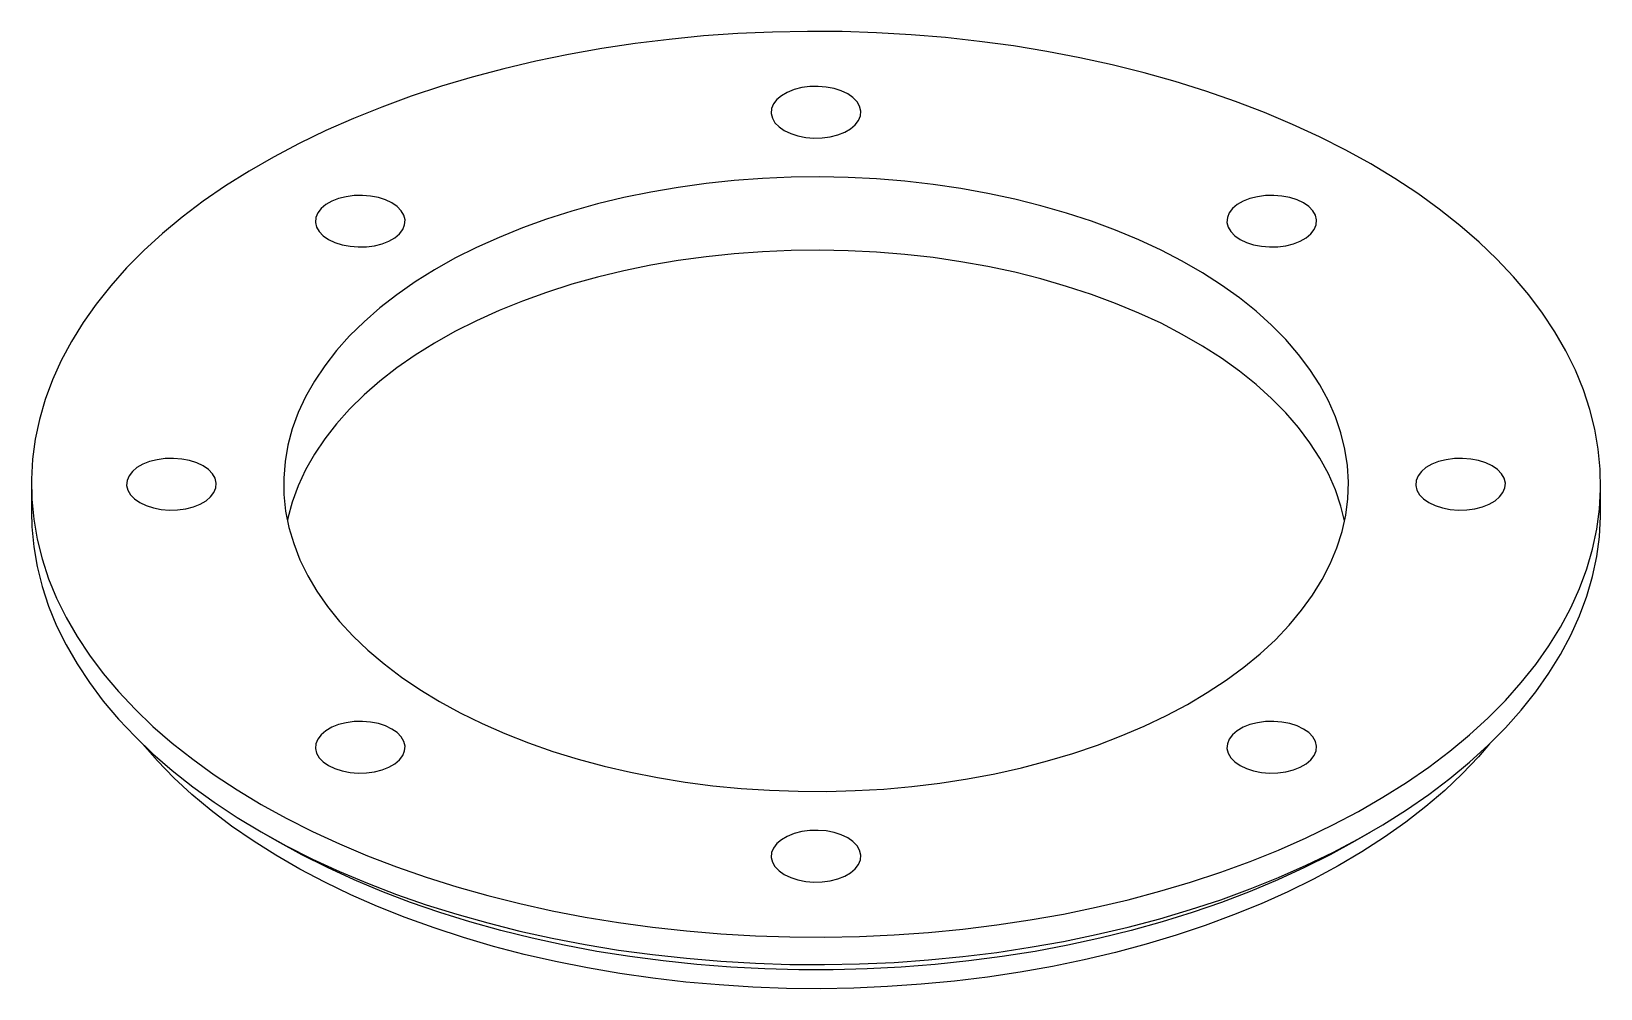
# Paper-space layout '_Isometric' of a CAD drawing. Header units: millimetres. Extents: x -70 to 70, y -38 to 47.
import ezdxf

# ---------------------------------------------------------------- set-up
doc = ezdxf.new("R2010")
doc.units = ezdxf.units.MM

psp = doc.layouts.new('_Isometric')

# ---------------------------------------------------------------- linework, layer by layer
at = {"color": 7, "linetype": 'Continuous', "lineweight": 25}
for p, q in [((-70, 6.53), (-70, 4.08)), ((70, 4.08), (70, 6.53)), ((-49.51, -24.49), (-48.09, -25.3)), ((48.09, -25.3), (49.51, -24.49))]:
    psp.add_line(p, q, dxfattribs=at)
at = {"color": 7, "linetype": 'Continuous', "lineweight": 25, "flags": 128}
for points in [[(-49.5, -22.04), (-47.26, -23.28), (-44.93, -24.46), (-42.51, -25.57), (-40.01, -26.63), (-37.43, -27.62), (-34.78, -28.54), (-32.05, -29.39), (-29.27, -30.18), (-26.43, -30.89), (-23.54, -31.53), (-20.6, -32.09), (-17.62, -32.58), (-14.6, -32.99), (-11.56, -33.32), (-8.5, -33.58), (-5.41, -33.76), (-2.32, -33.86), (0.77, -33.88), (3.87, -33.82), (6.96, -33.68), (10.03, -33.46), (13.09, -33.17), (16.12, -32.79), (19.11, -32.34), (22.07, -31.82), (24.99, -31.22), (27.86, -30.54), (30.67, -29.79), (33.42, -28.97), (36.11, -28.09), (38.73, -27.13), (41.27, -26.11), (43.73, -25.02), (46.11, -23.87), (48.39, -22.67), (50.58, -21.4), (52.67, -20.08), (54.66, -18.71), (56.54, -17.29), (58.31, -15.83), (59.97, -14.31), (61.5, -12.76), (62.92, -11.17), (64.22, -9.55), (65.39, -7.89), (66.43, -6.21), (67.34, -4.5), (68.12, -2.77), (68.77, -1.02), (69.28, 0.74), (69.65, 2.52), (69.89, 4.3), (70, 6.09), (69.96, 7.87), (69.79, 9.66), (69.48, 11.44), (69.04, 13.21), (68.46, 14.96), (67.75, 16.7), (66.9, 18.42), (65.92, 20.12), (64.82, 21.79), (63.59, 23.43), (62.23, 25.04), (60.75, 26.61), (59.15, 28.14), (57.44, 29.63), (55.61, 31.07), (53.68, 32.47), (51.64, 33.81), (49.5, 35.11), (47.26, 36.34), (44.93, 37.52), (42.51, 38.64), (40.01, 39.69), (37.43, 40.68), (34.78, 41.6), (32.05, 42.46), (29.27, 43.24), (26.43, 43.95), (23.54, 44.59), (20.6, 45.15), (17.62, 45.64), (14.6, 46.05), (11.56, 46.39), (8.5, 46.64), (5.41, 46.82), (2.32, 46.92), (-0.77, 46.94), (-3.87, 46.88), (-6.96, 46.74), (-10.03, 46.53), (-13.09, 46.23), (-16.12, 45.86), (-19.11, 45.41), (-22.07, 44.88), (-24.99, 44.28), (-27.86, 43.6), (-30.67, 42.86), (-33.42, 42.04), (-36.11, 41.15), (-38.73, 40.19), (-41.27, 39.17), (-43.73, 38.09), (-46.11, 36.94), (-48.39, 35.73), (-50.58, 34.47), (-52.67, 33.15), (-54.66, 31.78), (-56.54, 30.36), (-58.31, 28.89), (-59.97, 27.38), (-61.5, 25.83), (-62.92, 24.24), (-64.22, 22.61), (-65.39, 20.96), (-66.43, 19.27), (-67.34, 17.57), (-68.12, 15.84), (-68.77, 14.09), (-69.28, 12.32), (-69.65, 10.55), (-69.89, 8.77), (-70, 6.98), (-69.96, 5.19), (-69.79, 3.41), (-69.48, 1.63), (-69.04, -0.14), (-68.46, -1.9), (-67.75, -3.64), (-66.9, -5.36), (-65.92, -7.06), (-64.82, -8.73), (-63.59, -10.37), (-62.23, -11.97), (-60.75, -13.54), (-59.15, -15.08), (-57.44, -16.56), (-55.61, -18.01), (-53.68, -19.4), (-51.64, -20.75), (-49.5, -22.04)], [(-2.83, 38.09), (-2.26, 37.82), (-1.62, 37.61), (-0.92, 37.48), (-0.18, 37.42), (0.55, 37.44), (1.27, 37.54), (1.95, 37.71), (2.56, 37.95), (3.08, 38.25), (3.49, 38.6), (3.79, 38.99), (3.96, 39.41), (4, 39.83), (3.89, 40.26), (3.66, 40.66), (3.3, 41.03), (2.83, 41.36), (2.26, 41.63), (1.62, 41.84), (0.92, 41.97), (0.18, 42.03), (-0.55, 42.01), (-1.27, 41.92), (-1.95, 41.74), (-2.56, 41.5), (-3.08, 41.2), (-3.49, 40.85), (-3.79, 40.46), (-3.96, 40.05), (-4, 39.62), (-3.89, 39.2), (-3.66, 38.79), (-3.3, 38.42), (-2.83, 38.09)], [(-33.59, -12.86), (-31.74, -13.87), (-29.79, -14.82), (-27.76, -15.72), (-25.66, -16.54), (-23.47, -17.31), (-21.22, -18), (-18.91, -18.62), (-16.55, -19.17), (-14.13, -19.65), (-11.68, -20.05), (-9.19, -20.37), (-6.67, -20.62), (-4.14, -20.78), (-1.59, -20.87), (0.96, -20.88), (3.5, -20.81), (6.04, -20.67), (8.56, -20.44), (11.06, -20.14), (13.52, -19.75), (15.95, -19.3), (18.32, -18.77), (20.65, -18.16), (22.92, -17.49), (25.12, -16.74), (27.24, -15.93), (29.29, -15.05), (31.26, -14.11), (33.13, -13.12), (34.91, -12.06), (36.59, -10.95), (38.16, -9.79), (39.63, -8.59), (40.98, -7.34), (42.21, -6.05), (43.32, -4.72), (44.3, -3.36), (45.16, -1.98), (45.88, -0.56), (46.48, 0.87), (46.93, 2.32), (47.26, 3.78), (47.45, 5.24), (47.5, 6.72), (47.41, 8.19), (47.19, 9.65), (46.83, 11.11), (46.34, 12.56), (45.71, 13.98), (44.95, 15.39), (44.07, 16.77), (43.05, 18.12), (41.91, 19.44), (40.65, 20.72), (39.27, 21.96), (37.78, 23.15), (36.18, 24.3), (34.48, 25.39), (32.67, 26.44), (30.78, 27.42), (28.79, 28.34), (26.72, 29.2), (24.57, 30), (22.36, 30.73), (20.07, 31.38), (17.73, 31.97), (15.34, 32.48), (12.91, 32.92), (10.44, 33.28), (7.93, 33.57), (5.41, 33.78), (2.87, 33.9), (0.32, 33.95), (-2.23, 33.92), (-4.77, 33.81), (-7.3, 33.63), (-9.81, 33.36), (-12.29, 33.02), (-14.74, 32.6), (-17.14, 32.11), (-19.49, 31.54), (-21.79, 30.9), (-24.03, 30.19), (-26.19, 29.41), (-28.28, 28.56), (-30.29, 27.66), (-32.21, 26.69), (-34.04, 25.66), (-35.76, 24.58), (-37.39, 23.44), (-38.91, 22.26), (-40.32, 21.03), (-41.61, 19.76), (-42.78, 18.45), (-43.82, 17.11), (-44.74, 15.74), (-45.53, 14.34), (-46.2, 12.92), (-46.72, 11.48), (-47.11, 10.02), (-47.37, 8.56), (-47.49, 7.08), (-47.47, 5.61), (-47.32, 4.14), (-47.03, 2.68), (-46.6, 1.23), (-46.04, -0.21), (-45.35, -1.63), (-44.53, -3.02), (-43.57, -4.38), (-42.5, -5.72), (-41.29, -7.02), (-39.98, -8.28), (-38.54, -9.5), (-36.99, -10.67), (-35.34, -11.79), (-33.59, -12.86)], [(-43.49, 28.37), (-42.92, 28.1), (-42.27, 27.89), (-41.57, 27.76), (-40.84, 27.7), (-40.11, 27.72), (-39.39, 27.81), (-38.71, 27.99), (-38.1, 28.23), (-37.58, 28.53), (-37.16, 28.88), (-36.87, 29.27), (-36.7, 29.69), (-36.66, 30.11), (-36.76, 30.53), (-37, 30.94), (-37.36, 31.31), (-37.83, 31.64), (-38.4, 31.91), (-39.04, 32.12), (-39.74, 32.25), (-40.47, 32.31), (-41.21, 32.29), (-41.93, 32.19), (-42.61, 32.02), (-43.21, 31.78), (-43.74, 31.48), (-44.15, 31.13), (-44.45, 30.74), (-44.62, 30.32), (-44.65, 29.9), (-44.55, 29.48), (-44.32, 29.07), (-43.96, 28.7), (-43.49, 28.37)], [(37.83, 28.37), (38.4, 28.1), (39.04, 27.89), (39.74, 27.76), (40.47, 27.7), (41.21, 27.72), (41.93, 27.81), (42.61, 27.99), (43.21, 28.23), (43.74, 28.53), (44.15, 28.88), (44.45, 29.27), (44.62, 29.69), (44.65, 30.11), (44.55, 30.53), (44.32, 30.94), (43.96, 31.31), (43.49, 31.64), (42.92, 31.91), (42.27, 32.12), (41.57, 32.25), (40.84, 32.31), (40.11, 32.29), (39.39, 32.19), (38.71, 32.02), (38.1, 31.78), (37.58, 31.48), (37.16, 31.13), (36.87, 30.74), (36.7, 30.32), (36.66, 29.9), (36.76, 29.48), (37, 29.07), (37.36, 28.7), (37.83, 28.37)], [(47.16, 3.27), (46.83, 4.58), (46.34, 6.02), (45.71, 7.45), (44.95, 8.86), (44.07, 10.24), (43.05, 11.59), (41.91, 12.91), (40.65, 14.19), (39.27, 15.43), (37.78, 16.62), (36.18, 17.77), (34.48, 18.86), (32.67, 19.9), (30.78, 20.89), (28.79, 21.81), (26.72, 22.67), (24.57, 23.47), (22.36, 24.19), (20.07, 24.85), (17.73, 25.44), (15.34, 25.95), (12.91, 26.39), (10.44, 26.75), (7.93, 27.04), (5.41, 27.24), (2.87, 27.37), (0.32, 27.42), (-2.23, 27.39), (-4.77, 27.28), (-7.3, 27.09), (-9.81, 26.83), (-12.29, 26.49), (-14.74, 26.07), (-17.14, 25.57), (-19.49, 25.01), (-21.79, 24.37), (-24.03, 23.65), (-26.19, 22.88), (-28.28, 22.03), (-30.29, 21.12), (-32.21, 20.15), (-34.04, 19.13), (-35.76, 18.05), (-37.39, 16.91), (-38.91, 15.73), (-40.32, 14.5), (-41.61, 13.23), (-42.78, 11.92), (-43.82, 10.58), (-44.74, 9.21), (-45.53, 7.81), (-46.2, 6.38), (-46.72, 4.94), (-47.11, 3.49), (-47.16, 3.27)], [(-60.33, 4.9), (-59.76, 4.63), (-59.12, 4.42), (-58.42, 4.28), (-57.68, 4.23), (-56.95, 4.25), (-56.23, 4.34), (-55.55, 4.52), (-54.94, 4.76), (-54.42, 5.06), (-54.01, 5.41), (-53.71, 5.8), (-53.54, 6.21), (-53.5, 6.64), (-53.61, 7.06), (-53.84, 7.47), (-54.2, 7.84), (-54.67, 8.17), (-55.24, 8.44), (-55.88, 8.64), (-56.58, 8.78), (-57.32, 8.84), (-58.05, 8.82), (-58.77, 8.72), (-59.45, 8.55), (-60.06, 8.31), (-60.58, 8.01), (-60.99, 7.66), (-61.29, 7.27), (-61.46, 6.85), (-61.5, 6.43), (-61.39, 6), (-61.16, 5.6), (-60.8, 5.23), (-60.33, 4.9)], [(54.67, 4.9), (55.24, 4.63), (55.88, 4.42), (56.58, 4.28), (57.32, 4.23), (58.05, 4.25), (58.77, 4.34), (59.45, 4.52), (60.06, 4.76), (60.58, 5.06), (60.99, 5.41), (61.29, 5.8), (61.46, 6.21), (61.5, 6.64), (61.39, 7.06), (61.16, 7.47), (60.8, 7.84), (60.33, 8.17), (59.76, 8.44), (59.12, 8.64), (58.42, 8.78), (57.68, 8.84), (56.95, 8.82), (56.23, 8.72), (55.55, 8.55), (54.94, 8.31), (54.42, 8.01), (54.01, 7.66), (53.71, 7.27), (53.54, 6.85), (53.5, 6.43), (53.61, 6), (53.84, 5.6), (54.2, 5.23), (54.67, 4.9)], [(-70, 4.08), (-69.96, 2.74), (-69.79, 0.96), (-69.48, -0.82), (-69.04, -2.59), (-68.46, -4.35), (-67.75, -6.09), (-66.9, -7.81), (-65.92, -9.5), (-64.82, -11.17), (-63.59, -12.82), (-62.23, -14.42), (-60.75, -15.99), (-59.15, -17.52), (-57.44, -19.01), (-55.61, -20.46), (-53.68, -21.85), (-51.64, -23.2), (-49.5, -24.49), (-47.26, -25.73), (-44.93, -26.91), (-42.51, -28.02), (-40.01, -29.08), (-37.43, -30.07), (-34.78, -30.99), (-32.05, -31.84), (-29.27, -32.62), (-26.43, -33.34), (-23.54, -33.97), (-20.6, -34.54), (-17.62, -35.03), (-14.6, -35.44), (-11.56, -35.77), (-8.5, -36.03), (-5.41, -36.21), (-2.32, -36.31), (0.77, -36.32), (3.87, -36.27), (6.96, -36.13), (10.03, -35.91), (13.09, -35.62), (16.12, -35.24), (19.11, -34.79), (22.07, -34.27), (24.99, -33.66), (27.86, -32.99), (30.67, -32.24), (33.42, -31.42), (36.11, -30.54), (38.73, -29.58), (41.27, -28.56), (43.73, -27.47), (46.11, -26.32), (48.39, -25.12), (50.58, -23.85), (52.67, -22.53), (54.66, -21.16), (56.54, -19.74), (58.31, -18.27), (59.97, -16.76), (61.5, -15.21), (62.92, -13.62), (64.22, -12), (65.39, -10.34), (66.43, -8.66), (67.34, -6.95), (68.12, -5.22), (68.77, -3.47), (69.28, -1.71), (69.65, 0.07), (69.89, 1.85), (70, 3.64), (70, 4.08)], [(-43.49, -18.57), (-42.92, -18.84), (-42.27, -19.05), (-41.57, -19.19), (-40.84, -19.25), (-40.11, -19.23), (-39.39, -19.13), (-38.71, -18.96), (-38.1, -18.72), (-37.58, -18.41), (-37.16, -18.06), (-36.87, -17.67), (-36.7, -17.26), (-36.66, -16.83), (-36.76, -16.41), (-37, -16.01), (-37.36, -15.63), (-37.83, -15.31), (-38.4, -15.03), (-39.04, -14.83), (-39.74, -14.69), (-40.47, -14.63), (-41.21, -14.65), (-41.93, -14.75), (-42.61, -14.92), (-43.21, -15.16), (-43.74, -15.46), (-44.15, -15.82), (-44.45, -16.21), (-44.62, -16.62), (-44.65, -17.05), (-44.55, -17.47), (-44.32, -17.87), (-43.96, -18.24), (-43.49, -18.57)], [(37.83, -18.57), (38.4, -18.84), (39.04, -19.05), (39.74, -19.19), (40.47, -19.25), (41.21, -19.23), (41.93, -19.13), (42.61, -18.96), (43.21, -18.72), (43.74, -18.41), (44.15, -18.06), (44.45, -17.67), (44.62, -17.26), (44.65, -16.83), (44.55, -16.41), (44.32, -16.01), (43.96, -15.63), (43.49, -15.31), (42.92, -15.03), (42.27, -14.83), (41.57, -14.69), (40.84, -14.63), (40.11, -14.65), (39.39, -14.75), (38.71, -14.92), (38.1, -15.16), (37.58, -15.46), (37.16, -15.82), (36.87, -16.21), (36.7, -16.62), (36.66, -17.05), (36.76, -17.47), (37, -17.87), (37.36, -18.24), (37.83, -18.57)], [(60.09, -16.64), (59.11, -17.78), (57.66, -19.3), (56.09, -20.79), (54.4, -22.23), (52.61, -23.62), (50.71, -24.97), (48.7, -26.27), (46.59, -27.51), (44.39, -28.7), (42.1, -29.83), (39.72, -30.9), (37.26, -31.9), (34.73, -32.84), (32.12, -33.71), (29.45, -34.52), (26.72, -35.25), (23.93, -35.91), (21.1, -36.5), (18.22, -37.01), (15.3, -37.45), (12.36, -37.81), (9.38, -38.09), (6.39, -38.3), (3.39, -38.43), (0.38, -38.48), (-2.64, -38.45), (-5.64, -38.34), (-8.64, -38.15), (-11.61, -37.89), (-14.57, -37.55), (-17.49, -37.13), (-20.38, -36.63), (-23.23, -36.06), (-26.03, -35.42), (-28.77, -34.71), (-31.46, -33.92), (-34.08, -33.06), (-36.64, -32.14), (-39.11, -31.15), (-41.51, -30.1), (-43.83, -28.99), (-46.05, -27.81), (-48.18, -26.58), (-50.21, -25.3), (-52.14, -23.97), (-53.97, -22.58), (-55.68, -21.15), (-57.28, -19.68), (-58.76, -18.16), (-60.09, -16.64)], [(-2.83, -28.29), (-2.26, -28.57), (-1.62, -28.77), (-0.92, -28.91), (-0.18, -28.97), (0.55, -28.95), (1.27, -28.85), (1.95, -28.68), (2.56, -28.44), (3.08, -28.14), (3.49, -27.79), (3.79, -27.4), (3.96, -26.98), (4, -26.56), (3.89, -26.13), (3.66, -25.73), (3.3, -25.36), (2.83, -25.03), (2.26, -24.76), (1.62, -24.55), (0.92, -24.41), (0.18, -24.36), (-0.55, -24.37), (-1.27, -24.47), (-1.95, -24.64), (-2.56, -24.89), (-3.08, -25.19), (-3.49, -25.54), (-3.79, -25.93), (-3.96, -26.34), (-4, -26.77), (-3.89, -27.19), (-3.66, -27.59), (-3.3, -27.97), (-2.83, -28.29)], [(48.09, -25.3), (48.08, -25.31), (45.88, -26.53), (43.58, -27.68), (41.19, -28.78), (38.72, -29.82), (36.18, -30.79), (33.56, -31.69), (30.87, -32.53), (28.12, -33.29), (25.32, -33.98), (22.46, -34.6), (19.56, -35.15), (16.62, -35.62), (13.64, -36.01), (10.64, -36.32), (7.61, -36.56), (4.57, -36.72), (1.53, -36.8), (-1.53, -36.8), (-4.57, -36.72), (-7.61, -36.56), (-10.64, -36.32), (-13.64, -36.01), (-16.62, -35.62), (-19.56, -35.15), (-22.46, -34.6), (-25.32, -33.98), (-28.12, -33.29), (-30.87, -32.53), (-33.56, -31.69), (-36.18, -30.79), (-38.72, -29.82), (-41.19, -28.78), (-43.58, -27.68), (-45.88, -26.53), (-48.08, -25.31), (-48.09, -25.3)]]:
    psp.add_lwpolyline(points, dxfattribs=at)

doc.saveas('drawing.dxf')
